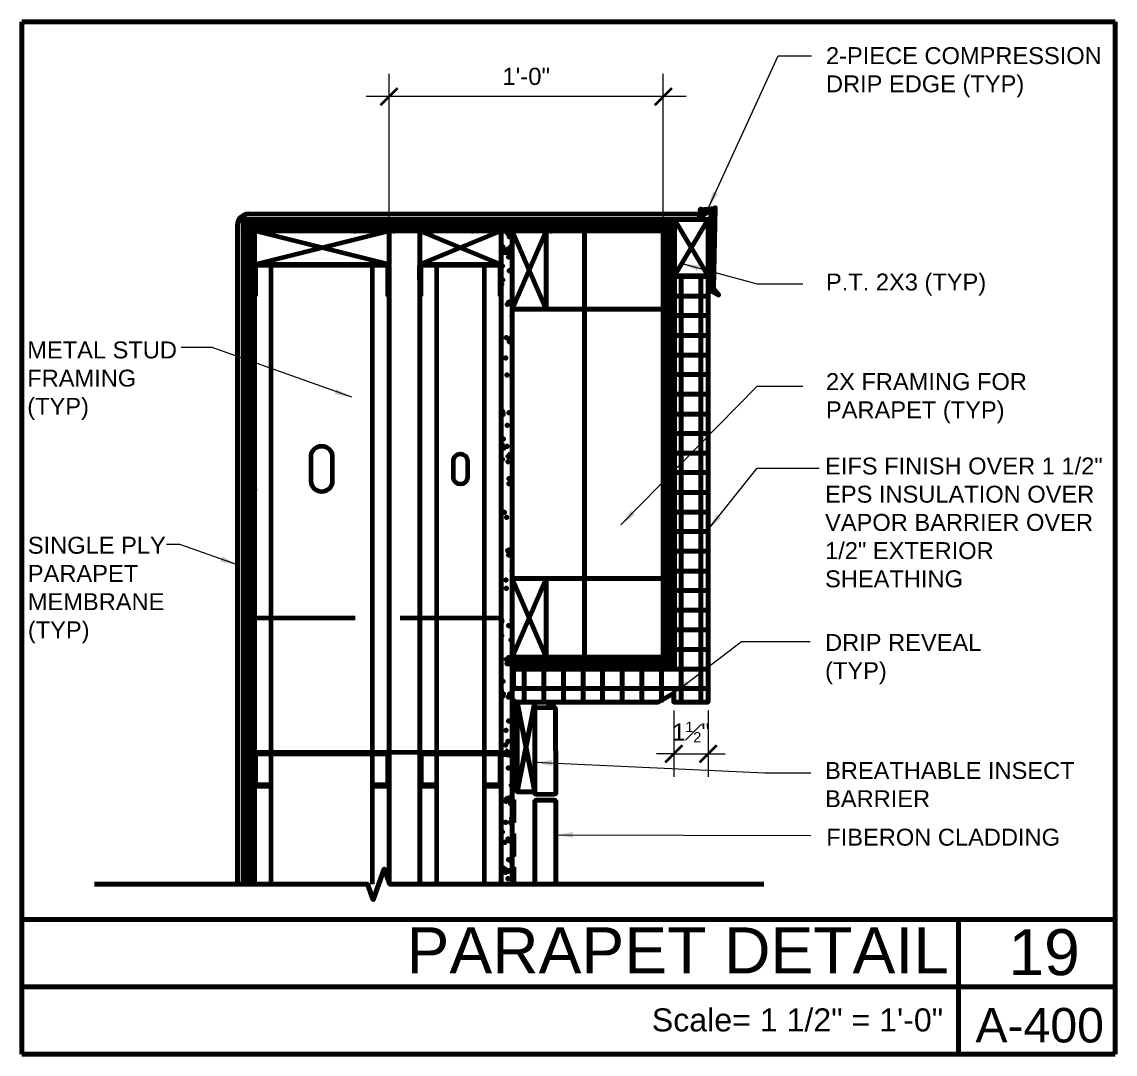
# Model space of a CAD drawing. Extents: x -35.4 to 12.5, y 238.9 to 284.
import ezdxf

# ---------------------------------------------------------------- set-up
doc = ezdxf.new("R2010")
doc.units = 0
doc.header["$MEASUREMENT"] = 0
for name, color, linetype, lineweight in [('Dt-Dim', 3, 'Continuous', 20), ('Dt-Line 1', 9, 'Continuous', 0), ('Dt-Line 2', 6, 'Continuous', 9), ('Dt-Line 3', 7, 'Continuous', 15), ('Dt-Line 4', 1, 'Continuous', 25), ('Dt-Line 5', 54, 'Continuous', 50), ('Dt-Text', 121, 'Continuous', 20)]:
    doc.layers.add(name, color=color, linetype=linetype, lineweight=lineweight)
doc.styles.add('Arial', font='Arial.ttf')
doc.styles.get("Standard").update_dxf_attribs({"font": 'Arial.ttf'})
doc.dimstyles.new('1 & 1 Half', dxfattribs={"dimtxt": 0.75, "dimasz": 0.75, "dimexe": 1, "dimexo": 0.375, "dimgap": 0.5, "dimtad": 1, "dimdec": 4, "dimzin": 3, "dimdsep": 46, "dimlunit": 4, "dimtxsty": 'Standard', "dimblk": 'ARCHTICK', "dimcen": 0.09375, "dimdle": 1, "dimclrd": 253, "dimclre": 253, "dimclrt": 256, "dimadec": 0, "dimazin": 0, "dimtfac": 0.6, "dimtdec": 4, "dimtix": 1, "dimtmove": 2, "dimatfit": 0, "dimfxl": 1, "dimfrac": 1, "dimtolj": 1, "dimtzin": 0, "dimlwd": 9, "dimlwe": 9, "dimarcsym": 0})

# ---------------------------------------------------------------- blocks, each defined once
blk = doc.blocks.new('_ArchTick')
at = {"color": 0, "linetype": 'ByBlock', "const_width": 0.15}
blk.add_lwpolyline([(-0.5, -0.5), (0.5, 0.5)], dxfattribs=at)
blk = doc.blocks.new('*D2')
at = {"layer": 'Defpoints', "color": 0, "transparency": 16777216}
for p in [(-19.284, 280.748), (-19.284, 274.873), (-7.284, 274.873)]:
    blk.add_point(p, dxfattribs=at)
at = {"layer": 'Dt-Dim', "color": 253, "lineweight": 9, "transparency": 16777216}
for p, q in [((-19.284, 275.248), (-19.284, 281.748)), ((-7.284, 275.248), (-7.284, 281.748)), ((-6.284, 280.748), (-20.284, 280.748))]:
    blk.add_line(p, q, dxfattribs=at)
at = {"layer": 'Dt-Dim', "color": 253, "lineweight": 9, "transparency": 16777216, "xscale": 0.75, "yscale": 0.75, "zscale": 0.75, "rotation": 180}
blk.add_blockref('_ArchTick', (-19.284, 280.748), dxfattribs=at)
at = {"layer": 'Dt-Dim', "color": 253, "lineweight": 9, "transparency": 16777216, "xscale": 0.75, "yscale": 0.75, "zscale": 0.75}
blk.add_blockref('_ArchTick', (-7.284, 280.748), dxfattribs=at)
at = {"layer": 'Dt-Dim', "transparency": 16777216, "insert": (-13.284, 281.631), "char_height": 0.75, "attachment_point": 5}
blk.add_mtext('\\A1;1\'-0"', dxfattribs=at)
blk = doc.blocks.new('*D3')
at = {"layer": 'Defpoints', "color": 0, "transparency": 16777216}
for p in [(-6.826, 254.262), (-5.321, 254.262), (-5.321, 251.998)]:
    blk.add_point(p, dxfattribs=at)
at = {"layer": 'Dt-Dim', "color": 253, "lineweight": 9, "transparency": 16777216}
for p, q in [((-6.826, 253.887), (-6.826, 250.998)), ((-5.321, 253.887), (-5.321, 250.998)), ((-6.826, 251.998), (-7.576, 251.998)), ((-6.826, 251.998), (-5.321, 251.998)), ((-5.321, 251.998), (-4.571, 251.998))]:
    blk.add_line(p, q, dxfattribs=at)
at = {"layer": 'Dt-Dim', "color": 253, "lineweight": 9, "transparency": 16777216, "xscale": 0.75, "yscale": 0.75, "zscale": 0.75}
blk.add_blockref('_ArchTick', (-6.826, 251.998), dxfattribs=at)
at = {"layer": 'Dt-Dim', "color": 253, "lineweight": 9, "transparency": 16777216, "xscale": 0.75, "yscale": 0.75, "zscale": 0.75, "rotation": 180}
blk.add_blockref('_ArchTick', (-5.321, 251.998), dxfattribs=at)
at = {"layer": 'Dt-Dim', "transparency": 16777216, "insert": (-6.074, 252.95), "char_height": 0.75, "attachment_point": 5}
blk.add_mtext('\\A1;1{\\H0.600000x;\\S1#2;}"', dxfattribs=at)

msp = doc.modelspace()

# ---------------------------------------------------------------- hatches: boundary and pattern name
at = {"layer": 'Dt-Line 2', "linetype": 'Continuous', "lineweight": 0}
for points in [[(-13.80099, 254.89008), (-13.74865, 254.89008), (-13.74865, 255.63599), (-13.80099, 255.63599)], [(-13.80099, 253.41135), (-13.74865, 253.41135), (-13.74865, 254.39281), (-13.80099, 254.39281)], [(-13.80099, 251.9457), (-13.74865, 251.9457), (-13.74865, 252.92716), (-13.80099, 252.92716)], [(-13.80099, 250.46697), (-13.74865, 250.46697), (-13.74865, 251.44843), (-13.80099, 251.44843)], [(-13.80099, 249.00132), (-13.74865, 249.00132), (-13.74865, 249.98278), (-13.80099, 249.98278)], [(-13.80099, 247.52258), (-13.74865, 247.52258), (-13.74865, 248.50404), (-13.80099, 248.50404)]]:
    msp.add_hatch(color=256, dxfattribs=at).paths.add_polyline_path(points, flags=0)
at = {"layer": 'Dt-Line 2', "linetype": 'Continuous', "lineweight": 211}
msp.add_hatch(color=256, dxfattribs=at).paths.add_polyline_path([(-13.80099, 246.29248), (-13.74865, 246.29248), (-13.74865, 247.03839), (-13.80099, 247.03839)], flags=0)

# ---------------------------------------------------------------- linework, layer by layer
at = {"layer": 'Dt-Line 1', "linetype": 'Continuous', "lineweight": 158}
for p, q in [((-25.46075, 275.36991), (-25.67013, 275.14745)), ((-25.42149, 274.87264), (-25.42149, 246.29248)), ((-7.24483, 274.87264), (-7.24483, 256.22487)), ((-6.99619, 274.87264), (-6.99619, 256.22487)), ((-6.49892, 254.26195), (-6.49892, 272.90971)), ((-5.64832, 254.26195), (-5.64832, 272.90971)), ((-6.7999, 272.01986), (-5.32117, 272.01986)), ((-6.7999, 271.16926), (-5.32117, 271.16926)), ((-6.7999, 270.30557), (-5.32117, 270.30557)), ((-6.7999, 269.44188), (-5.32117, 269.44188)), ((-6.7999, 268.59128), (-5.32117, 268.59128)), ((-6.7999, 267.7276), (-5.32117, 267.7276)), ((-6.7999, 266.86391), (-5.32117, 266.86391)), ((-6.7999, 266.01331), (-5.32117, 266.01331)), ((-6.7999, 265.14963), (-5.32117, 265.14963)), ((-6.7999, 264.29903), (-5.32117, 264.29903)), ((-6.7999, 263.43534), (-5.32117, 263.43534)), ((-6.7999, 262.57165), (-5.32117, 262.57165)), ((-6.7999, 261.72105), (-5.32117, 261.72105)), ((-6.7999, 260.85737), (-5.32117, 260.85737)), ((-6.7999, 259.99368), (-5.32117, 259.99368)), ((-6.7999, 259.14308), (-5.32117, 259.14308)), ((-6.7999, 258.2794), (-5.32117, 258.2794)), ((-6.7999, 257.4288), (-5.32117, 257.4288)), ((-6.7999, 256.56511), (-5.32117, 256.56511)), ((-6.7999, 256.1987), (-13.89259, 256.1987)), ((-6.7999, 256.39499), (-6.97002, 256.22487)), ((-6.7999, 255.95006), (-13.89259, 255.95006)), ((-13.89259, 255.70143), (-5.32117, 255.70143)), ((-13.36915, 254.26195), (-13.36915, 255.74068)), ((-12.51855, 254.26195), (-12.51855, 255.74068)), ((-11.65486, 254.26195), (-11.65486, 255.74068)), ((-10.79118, 254.26195), (-10.79118, 255.74068)), ((-9.94058, 254.26195), (-9.94058, 255.74068)), ((-9.07689, 254.26195), (-9.07689, 255.74068)), ((-8.22629, 254.26195), (-8.22629, 255.74068)), ((-7.36261, 254.26195), (-7.36261, 255.74068)), ((-13.89259, 254.85083), (-5.32117, 254.85083)), ((-25.67013, 246.38409), (-25.57853, 246.29248)), ((-25.17286, 246.38409), (-25.26446, 246.29248))]:
    msp.add_line(p, q, dxfattribs=at)
at = {"layer": 'Dt-Line 1', "linetype": 'Continuous', "lineweight": 70}
for p, q in [((-5.32117, 272.90971), (-6.7999, 275.36991)), ((-6.7999, 272.90971), (-5.32117, 275.36991)), ((-25.17286, 273.40699), (-19.28409, 274.87264)), ((-19.28409, 273.40699), (-25.17286, 274.87264)), ((-17.93622, 273.40699), (-14.37678, 274.87264)), ((-14.37678, 273.40699), (-17.93622, 274.87264)), ((-13.89259, 271.44406), (-12.41386, 274.87264)), ((-13.89259, 274.87264), (-12.41386, 271.44406)), ((-13.89259, 256.22487), (-12.41386, 259.66653)), ((-13.89259, 259.66653), (-12.41386, 256.22487))]:
    msp.add_line(p, q, dxfattribs=at)
at = {"layer": 'Dt-Line 1', "linetype": 'Continuous', "lineweight": 140}
for p, q in [((-13.68322, 254.26195), (-12.91113, 250.3361)), ((-12.91113, 254.26195), (-13.68322, 250.3361))]:
    msp.add_line(p, q, dxfattribs=at)
at = {"layer": 'Dt-Line 1', "linetype": 'Continuous', "lineweight": 158}
for points in [[(-6.7999, 275.12127), (-25.67013, 275.12127)], [(-25.21211, 275.36991), (-25.46075, 275.12127), (-25.21211, 274.87264)], [(-24.96348, 275.36991), (-25.21211, 275.12127), (-24.96348, 274.87264)], [(-24.71484, 275.36991), (-24.96348, 275.12127), (-24.71484, 274.87264)], [(-24.47929, 275.36991), (-24.71484, 275.12127), (-24.47929, 274.87264)], [(-24.23065, 275.36991), (-24.47929, 275.12127), (-24.23065, 274.87264)], [(-23.98202, 275.36991), (-24.23065, 275.12127), (-23.98202, 274.87264)], [(-23.73338, 275.36991), (-23.98202, 275.12127), (-23.73338, 274.87264)], [(-23.49783, 275.36991), (-23.73338, 275.12127), (-23.49783, 274.87264)], [(-23.24919, 275.36991), (-23.49783, 275.12127), (-23.24919, 274.87264)], [(-23.00056, 275.36991), (-23.24919, 275.12127), (-23.00056, 274.87264)], [(-22.75192, 275.36991), (-23.00056, 275.12127), (-22.75192, 274.87264)], [(-22.51637, 275.36991), (-22.75192, 275.12127), (-22.51637, 274.87264)], [(-22.26773, 275.36991), (-22.51637, 275.12127), (-22.26773, 274.87264)], [(-22.01909, 275.36991), (-22.26773, 275.12127), (-22.01909, 274.87264)], [(-21.77046, 275.36991), (-22.01909, 275.12127), (-21.77046, 274.87264)], [(-21.53491, 275.36991), (-21.77046, 275.12127), (-21.53491, 274.87264)], [(-21.28627, 275.36991), (-21.53491, 275.12127), (-21.28627, 274.87264)], [(-21.03763, 275.36991), (-21.28627, 275.12127), (-21.03763, 274.87264)], [(-20.789, 274.87264), (-21.03763, 275.12127), (-20.789, 275.36991)], [(-20.55345, 275.36991), (-20.789, 275.12127), (-20.55345, 274.87264)], [(-20.30481, 275.36991), (-20.55345, 275.12127), (-20.30481, 274.87264)], [(-20.05617, 275.36991), (-20.30481, 275.12127), (-20.05617, 274.87264)], [(-19.80753, 275.36991), (-20.05617, 275.12127), (-19.80753, 274.87264)], [(-19.57198, 275.36991), (-19.80753, 275.12127), (-19.57198, 274.87264)], [(-19.32335, 275.36991), (-19.57198, 275.12127), (-19.32335, 274.87264)], [(-19.07471, 274.87264), (-19.32335, 275.12127), (-19.07471, 275.36991)], [(-18.82607, 275.36991), (-19.07471, 275.12127), (-18.82607, 274.87264)], [(-18.59052, 275.36991), (-18.82607, 275.12127), (-18.59052, 274.87264)], [(-18.34189, 275.36991), (-18.59052, 275.12127), (-18.34189, 274.87264)], [(-18.09325, 275.36991), (-18.34189, 275.12127), (-18.09325, 274.87264)], [(-17.84461, 275.36991), (-18.09325, 275.12127), (-17.84461, 274.87264)], [(-17.60906, 275.36991), (-17.84461, 275.12127), (-17.60906, 274.87264)], [(-17.36042, 274.87264), (-17.60906, 275.12127), (-17.36042, 275.36991)], [(-17.11179, 275.36991), (-17.36042, 275.12127), (-17.11179, 274.87264)], [(-16.86315, 275.36991), (-17.11179, 275.12127), (-16.86315, 274.87264)], [(-16.6276, 275.36991), (-16.86315, 275.12127), (-16.6276, 274.87264)], [(-16.37896, 275.36991), (-16.6276, 275.12127), (-16.37896, 274.87264)], [(-16.13033, 275.36991), (-16.37896, 275.12127), (-16.13033, 274.87264)], [(-15.88169, 275.36991), (-16.13033, 275.12127), (-15.88169, 274.87264)], [(-15.64614, 274.87264), (-15.88169, 275.12127), (-15.64614, 275.36991)], [(-15.3975, 275.36991), (-15.64614, 275.12127), (-15.3975, 274.87264)], [(-15.14887, 275.36991), (-15.3975, 275.12127), (-15.14887, 274.87264)], [(-14.90023, 275.36991), (-15.14887, 275.12127), (-14.90023, 274.87264)], [(-14.66468, 275.36991), (-14.90023, 275.12127), (-14.66468, 274.87264)], [(-14.41604, 275.36991), (-14.66468, 275.12127), (-14.41604, 274.87264)], [(-14.1674, 275.36991), (-14.41604, 275.12127), (-14.1674, 274.87264)], [(-13.91877, 275.36991), (-14.1674, 275.12127), (-13.91877, 274.87264)], [(-13.68322, 275.36991), (-13.91877, 275.12127), (-13.68322, 274.87264)], [(-13.43458, 275.36991), (-13.68322, 275.12127), (-13.43458, 274.87264)], [(-13.18594, 275.36991), (-13.43458, 275.12127), (-13.18594, 274.87264)], [(-12.93731, 275.36991), (-13.18594, 275.12127), (-12.93731, 274.87264)], [(-12.70175, 275.36991), (-12.93731, 275.12127), (-12.70175, 274.87264)], [(-12.45312, 275.36991), (-12.70175, 275.12127), (-12.45312, 274.87264)], [(-12.20448, 274.87264), (-12.45312, 275.12127), (-12.20448, 275.36991)], [(-11.95584, 275.36991), (-12.20448, 275.12127), (-11.95584, 274.87264)], [(-11.72029, 275.36991), (-11.95584, 275.12127), (-11.72029, 274.87264)], [(-11.47166, 275.36991), (-11.72029, 275.12127), (-11.47166, 274.87264)], [(-11.22302, 275.36991), (-11.47166, 275.12127), (-11.22302, 274.87264)], [(-10.97438, 275.36991), (-11.22302, 275.12127), (-10.97438, 274.87264)], [(-10.73883, 275.36991), (-10.97438, 275.12127), (-10.73883, 274.87264)], [(-10.4902, 275.36991), (-10.73883, 275.12127), (-10.4902, 274.87264)], [(-10.24156, 275.36991), (-10.4902, 275.12127), (-10.24156, 274.87264)], [(-9.99292, 275.36991), (-10.24156, 275.12127), (-9.99292, 274.87264)], [(-9.75737, 275.36991), (-9.99292, 275.12127), (-9.75737, 274.87264)], [(-9.50873, 275.36991), (-9.75737, 275.12127), (-9.50873, 274.87264)], [(-9.2601, 275.36991), (-9.50873, 275.12127), (-9.2601, 274.87264)], [(-9.01146, 275.36991), (-9.2601, 275.12127), (-9.01146, 274.87264)], [(-8.77591, 275.36991), (-9.01146, 275.12127), (-8.77591, 274.87264)], [(-8.52727, 275.36991), (-8.77591, 275.12127), (-8.52727, 274.87264)], [(-8.27864, 275.36991), (-8.52727, 275.12127), (-8.27864, 274.87264)], [(-8.03, 275.36991), (-8.27864, 275.12127), (-8.03, 274.87264)], [(-7.79445, 275.36991), (-8.03, 275.12127), (-7.79445, 274.87264)], [(-7.54581, 275.36991), (-7.79445, 275.12127), (-7.54581, 274.87264)], [(-7.29717, 275.36991), (-7.54581, 275.12127), (-7.29717, 274.87264)], [(-7.04854, 275.36991), (-7.29717, 275.12127), (-7.04854, 274.87264)], [(-6.81299, 275.36991), (-7.04854, 275.12127), (-6.81299, 274.87264)], [(-25.39532, 274.87264), (-25.42149, 274.84646), (-25.46075, 274.87264), (-25.67013, 275.08201)], [(-25.67013, 274.84646), (-25.42149, 274.59783), (-25.17286, 274.84646)], [(-14.11506, 274.78103), (-14.11506, 274.78103), (-14.11506, 274.78105)], [(-14.02346, 274.624), (-14.02346, 274.624), (-14.02346, 274.62401)], [(-7.28409, 274.79412), (-7.24483, 274.84646), (-6.99619, 274.59783), (-6.7999, 274.79412)], [(-7.02237, 274.87264), (-6.99619, 274.84646), (-6.97002, 274.87264)], [(-25.67013, 274.59783), (-25.42149, 274.34919), (-25.17286, 274.59783)], [(-25.67013, 274.34919), (-25.42149, 274.10055), (-25.17286, 274.34919)], [(-14.29827, 274.16598), (-14.29827, 274.16598), (-14.29827, 274.166)], [(-13.89259, 274.07438), (-14.03654, 274.08747), (-13.90568, 274.23141), (-13.89259, 274.10055)], [(-7.28409, 274.55857), (-7.24483, 274.59783), (-6.99619, 274.34919), (-6.7999, 274.55857)], [(-7.28409, 274.30993), (-7.24483, 274.34919), (-6.99619, 274.11364), (-6.7999, 274.30993)], [(-25.67013, 274.10055), (-25.42149, 273.865), (-25.17286, 274.10055)], [(-25.67013, 273.865), (-25.42149, 273.61637), (-25.17286, 273.865)], [(-14.04963, 273.73414), (-14.04963, 273.73414), (-14.04963, 273.73415)], [(-7.28409, 274.06129), (-7.24483, 274.11364), (-6.99619, 273.865), (-6.7999, 274.06129)], [(-7.28409, 273.81266), (-7.24483, 273.865), (-6.99619, 273.61637), (-6.7999, 273.81266)], [(-25.67013, 273.61637), (-25.42149, 273.36773), (-25.17286, 273.61637)], [(-25.67013, 273.36773), (-25.42149, 273.11909), (-25.17286, 273.36773)], [(-14.32444, 273.34156), (-14.32444, 273.34156), (-14.32444, 273.34157)], [(-7.28409, 273.57711), (-7.24483, 273.61637), (-6.99619, 273.36773), (-6.7999, 273.57711)], [(-7.28409, 273.32847), (-7.24483, 273.36773), (-6.99619, 273.13218), (-6.7999, 273.32847)], [(-25.67013, 273.11909), (-25.42149, 272.88354), (-25.17286, 273.11909)], [(-25.67013, 272.88354), (-25.42149, 272.6349), (-25.17286, 272.88354)], [(-14.31135, 272.72651), (-14.31135, 272.72651), (-14.31135, 272.72652)], [(-14.02346, 273.13218), (-14.02346, 273.13218), (-14.02346, 273.13219)], [(-7.28409, 273.07983), (-7.24483, 273.13218), (-6.99619, 272.88354), (-6.7999, 273.07983)], [(-7.28409, 272.8312), (-7.24483, 272.88354), (-6.99619, 272.6349), (-6.7999, 272.8312)], [(-25.67013, 272.6349), (-25.42149, 272.38627), (-25.17286, 272.6349)], [(-25.67013, 272.38627), (-25.42149, 272.13763), (-25.17286, 272.38627)], [(-14.3637, 272.53022), (-14.3637, 272.53022), (-14.3637, 272.53023)], [(-7.28409, 272.59565), (-7.24483, 272.6349), (-6.99619, 272.38627), (-6.7999, 272.59565)], [(-7.28409, 272.34701), (-7.24483, 272.38627), (-6.99619, 272.15072), (-6.7999, 272.34701)], [(-25.67013, 272.13763), (-25.42149, 271.90208), (-25.17286, 272.13763)], [(-25.67013, 271.90208), (-25.42149, 271.65344), (-25.17286, 271.90208)], [(-7.28409, 272.09837), (-7.24483, 272.15072), (-6.99619, 271.90208), (-6.7999, 272.09837)], [(-7.28409, 271.84974), (-7.24483, 271.90208), (-6.99619, 271.65344), (-6.7999, 271.84974)], [(-25.67013, 271.65344), (-25.42149, 271.40481), (-25.17286, 271.65344)], [(-25.67013, 271.40481), (-25.42149, 271.15617), (-25.17286, 271.40481)], [(-14.11506, 271.66653), (-14.11506, 271.66653), (-14.11506, 271.66654)], [(-7.28409, 271.61418), (-7.24483, 271.65344), (-6.99619, 271.40481), (-6.7999, 271.61418)], [(-7.28409, 271.36555), (-7.24483, 271.40481), (-6.99619, 271.16926), (-6.7999, 271.36555)], [(-25.67013, 271.15617), (-25.42149, 270.92062), (-25.17286, 271.15617)], [(-25.67013, 270.92062), (-25.42149, 270.67198), (-25.17286, 270.92062)], [(-13.89259, 271.13), (-13.91877, 271.14308), (-13.89259, 271.16926)], [(-7.28409, 271.11691), (-7.24483, 271.16926), (-6.99619, 270.92062), (-6.7999, 271.11691)], [(-7.28409, 270.86827), (-7.24483, 270.92062), (-6.99619, 270.67198), (-6.7999, 270.86827)], [(-25.67013, 270.67198), (-25.42149, 270.42334), (-25.17286, 270.67198)], [(-25.67013, 270.42334), (-25.42149, 270.17471), (-25.17286, 270.42334)], [(-7.28409, 270.63272), (-7.24483, 270.67198), (-6.99619, 270.42334), (-6.7999, 270.63272)], [(-7.28409, 270.38409), (-7.24483, 270.42334), (-6.99619, 270.18779), (-6.7999, 270.38409)], [(-25.67013, 270.17471), (-25.42149, 269.93916), (-25.17286, 270.17471)], [(-25.67013, 269.93916), (-25.42149, 269.69052), (-25.17286, 269.93916)], [(-14.15432, 270.20088), (-14.15432, 270.20088), (-14.15432, 270.20089)], [(-14.02346, 270.03076), (-14.02346, 270.03076), (-14.02346, 270.03077)], [(-13.97111, 270.17471), (-13.97111, 270.17471), (-13.97111, 270.17472)], [(-7.28409, 270.13545), (-7.24483, 270.18779), (-6.99619, 269.93916), (-6.7999, 270.13545)], [(-7.28409, 269.88681), (-7.24483, 269.93916), (-6.99619, 269.69052), (-6.7999, 269.88681)], [(-25.67013, 269.69052), (-25.42149, 269.44188), (-25.17286, 269.69052)], [(-25.67013, 269.44188), (-25.42149, 269.19325), (-25.17286, 269.44188)], [(-7.28409, 269.65126), (-7.24483, 269.69052), (-6.99619, 269.44188), (-6.7999, 269.65126)], [(-7.28409, 269.40263), (-7.24483, 269.44188), (-6.99619, 269.20633), (-6.7999, 269.40263)], [(-25.67013, 269.19325), (-25.42149, 268.9577), (-25.17286, 269.19325)], [(-25.67013, 268.9577), (-25.42149, 268.70906), (-25.17286, 268.9577)], [(-14.18049, 269.31102), (-14.18049, 269.31102), (-14.18049, 269.31103)], [(-7.28409, 269.15399), (-7.24483, 269.20633), (-6.99619, 268.9577), (-6.7999, 269.15399)], [(-7.28409, 268.90535), (-7.24483, 268.9577), (-6.99619, 268.70906), (-6.7999, 268.90535)], [(-25.67013, 268.70906), (-25.42149, 268.46042), (-25.17286, 268.70906)], [(-25.67013, 268.46042), (-25.42149, 268.21179), (-25.17286, 268.46042)], [(-14.12815, 268.56511), (-14.12815, 268.56511), (-14.12815, 268.56512)], [(-13.90568, 268.46042), (-13.90568, 268.46042), (-13.90568, 268.46044)], [(-7.28409, 268.6698), (-7.24483, 268.70906), (-6.99619, 268.46042), (-6.7999, 268.6698)], [(-7.28409, 268.42116), (-7.24483, 268.46042), (-6.99619, 268.22487), (-6.7999, 268.42116)], [(-25.67013, 268.21179), (-25.42149, 267.97623), (-25.17286, 268.21179)], [(-25.67013, 267.97623), (-25.42149, 267.7276), (-25.17286, 267.97623)], [(-7.28409, 268.17253), (-7.24483, 268.22487), (-6.99619, 267.97623), (-6.7999, 268.17253)], [(-7.28409, 267.92389), (-7.24483, 267.97623), (-6.99619, 267.7276), (-6.7999, 267.92389)], [(-25.67013, 267.7276), (-25.42149, 267.47896), (-25.17286, 267.7276)], [(-25.67013, 267.47896), (-25.42149, 267.23032), (-25.17286, 267.47896)], [(-7.28409, 267.68834), (-7.24483, 267.7276), (-6.99619, 267.47896), (-6.7999, 267.68834)], [(-7.28409, 267.4397), (-7.24483, 267.47896), (-6.99619, 267.24341), (-6.7999, 267.4397)], [(-25.67013, 267.23032), (-25.42149, 266.99477), (-25.17286, 267.23032)], [(-25.67013, 266.99477), (-25.42149, 266.74614), (-25.17286, 266.99477)], [(-14.37678, 266.85083), (-14.28518, 266.83774), (-14.31135, 266.99477), (-14.37678, 266.91626)], [(-7.28409, 267.19107), (-7.24483, 267.24341), (-6.99619, 266.99477), (-6.7999, 267.19107)], [(-7.28409, 266.94243), (-7.24483, 266.99477), (-6.99619, 266.74614), (-6.7999, 266.94243)], [(-25.67013, 266.74614), (-25.42149, 266.4975), (-25.17286, 266.74614)], [(-25.67013, 266.4975), (-25.42149, 266.24886), (-25.17286, 266.4975)], [(-14.03654, 266.91626), (-14.03654, 266.91626), (-14.03654, 266.91627)], [(-7.28409, 266.70688), (-7.24483, 266.74614), (-6.99619, 266.4975), (-6.7999, 266.70688)], [(-7.28409, 266.45824), (-7.24483, 266.4975), (-6.99619, 266.26195), (-6.7999, 266.45824)], [(-25.67013, 266.24886), (-25.42149, 266.01331), (-25.17286, 266.24886)], [(-25.67013, 266.01331), (-25.42149, 265.76468), (-25.17286, 266.01331)], [(-14.11506, 266.36664), (-14.11506, 266.36664), (-14.11506, 266.36665)], [(-7.28409, 266.2096), (-7.24483, 266.26195), (-6.99619, 266.01331), (-6.7999, 266.2096)], [(-7.28409, 265.96097), (-7.24483, 266.01331), (-6.99619, 265.76468), (-6.7999, 265.96097)], [(-25.67013, 265.76468), (-25.42149, 265.51604), (-25.17286, 265.76468)], [(-14.28518, 265.76468), (-14.28518, 265.76468), (-14.28518, 265.76469)], [(-7.28409, 265.72542), (-7.24483, 265.76468), (-6.99619, 265.51604), (-6.7999, 265.72542)], [(-25.67013, 265.51604), (-25.42149, 265.2674), (-25.17286, 265.51604)], [(-25.67013, 265.2674), (-25.42149, 265.03185), (-25.17286, 265.2674)], [(-14.12815, 265.45061), (-14.12815, 265.45061), (-14.12815, 265.45062)], [(-7.28409, 265.47678), (-7.24483, 265.51604), (-6.99619, 265.28049), (-6.7999, 265.47678)], [(-7.28409, 265.22814), (-7.24483, 265.28049), (-6.99619, 265.03185), (-6.7999, 265.22814)], [(-25.67013, 265.03185), (-25.42149, 264.78321), (-25.17286, 265.03185)], [(-25.67013, 264.78321), (-25.42149, 264.53458), (-25.17286, 264.78321)], [(-14.32444, 264.87482), (-14.32444, 264.87482), (-14.32444, 264.87483)], [(-14.0758, 264.78321), (-14.0758, 264.78321), (-14.0758, 264.78323)], [(-7.28409, 264.97951), (-7.24483, 265.03185), (-6.99619, 264.78321), (-6.7999, 264.97951)], [(-7.28409, 264.74396), (-7.24483, 264.78321), (-6.99619, 264.53458), (-6.7999, 264.74396)], [(-25.67013, 264.53458), (-25.42149, 264.28594), (-25.17286, 264.53458)], [(-25.67013, 264.28594), (-25.42149, 264.05039), (-25.17286, 264.28594)], [(-7.28409, 264.49532), (-7.24483, 264.53458), (-6.99619, 264.29903), (-6.7999, 264.49532)], [(-7.28409, 264.24668), (-7.24483, 264.29903), (-6.99619, 264.05039), (-6.7999, 264.24668)], [(-25.67013, 264.05039), (-25.42149, 263.80175), (-25.17286, 264.05039)], [(-25.67013, 263.80175), (-25.42149, 263.55312), (-25.17286, 263.80175)], [(-14.03654, 264.0373), (-14.03654, 264.0373), (-14.03654, 264.03732)], [(-14.03654, 263.81484), (-14.03654, 263.81484), (-14.03654, 263.81485)], [(-7.28409, 263.99804), (-7.24483, 264.05039), (-6.99619, 263.80175), (-6.7999, 263.99804)], [(-7.28409, 263.76249), (-7.24483, 263.80175), (-6.99619, 263.55312), (-6.7999, 263.76249)], [(-25.17286, 263.55312), (-25.42149, 263.30448), (-25.67013, 263.55312)], [(-25.67013, 263.30448), (-25.42149, 263.06893), (-25.17286, 263.30448)], [(-7.28409, 263.51386), (-7.24483, 263.55312), (-6.99619, 263.31757), (-6.7999, 263.51386)], [(-7.28409, 263.26522), (-7.24483, 263.31757), (-6.99619, 263.06893), (-6.7999, 263.26522)], [(-25.67013, 263.06893), (-25.42149, 262.82029), (-25.17286, 263.06893)], [(-25.67013, 262.82029), (-25.42149, 262.57165), (-25.17286, 262.82029)], [(-7.28409, 263.01658), (-7.24483, 263.06893), (-6.99619, 262.82029), (-6.7999, 263.01658)], [(-7.28409, 262.78103), (-7.24483, 262.82029), (-6.99619, 262.57165), (-6.7999, 262.78103)], [(-25.67013, 262.57165), (-25.42149, 262.32302), (-25.17286, 262.57165)], [(-25.67013, 262.32302), (-25.42149, 262.08747), (-25.17286, 262.32302)], [(-14.24592, 262.55857), (-14.24592, 262.55857), (-14.24592, 262.55858)], [(-14.14123, 262.34919), (-14.14123, 262.34919), (-14.14123, 262.3492)], [(-7.28409, 262.5324), (-7.24483, 262.57165), (-6.99619, 262.3361), (-6.7999, 262.5324)], [(-7.28409, 262.28376), (-7.24483, 262.3361), (-6.99619, 262.08747), (-6.7999, 262.28376)], [(-25.67013, 262.08747), (-25.42149, 261.83883), (-25.17286, 262.08747)], [(-25.67013, 261.83883), (-25.42149, 261.59019), (-25.17286, 261.83883)], [(-7.28409, 262.03512), (-7.24483, 262.08747), (-6.99619, 261.83883), (-6.7999, 262.03512)], [(-7.28409, 261.79957), (-7.24483, 261.83883), (-6.99619, 261.59019), (-6.7999, 261.79957)], [(-25.67013, 261.59019), (-25.42149, 261.34156), (-25.17286, 261.59019)], [(-25.67013, 261.34156), (-25.42149, 261.10601), (-25.17286, 261.34156)], [(-7.28409, 261.55093), (-7.24483, 261.59019), (-6.99619, 261.35464), (-6.7999, 261.55093)], [(-7.28409, 261.3023), (-7.24483, 261.35464), (-6.99619, 261.10601), (-6.7999, 261.3023)], [(-25.67013, 261.10601), (-25.42149, 260.85737), (-25.17286, 261.10601)], [(-25.67013, 260.85737), (-25.42149, 260.60873), (-25.17286, 260.85737)], [(-7.28409, 261.05366), (-7.24483, 261.10601), (-6.99619, 260.85737), (-6.7999, 261.05366)], [(-7.28409, 260.81811), (-7.24483, 260.85737), (-6.99619, 260.60873), (-6.7999, 260.81811)], [(-25.67013, 260.60873), (-25.42149, 260.3601), (-25.17286, 260.60873)], [(-25.67013, 260.3601), (-25.42149, 260.12454), (-25.17286, 260.3601)], [(-14.04963, 260.70034), (-14.04963, 260.70034), (-14.04963, 260.70035)], [(-7.28409, 260.56947), (-7.24483, 260.60873), (-6.99619, 260.37318), (-6.7999, 260.56947)], [(-7.28409, 260.32084), (-7.24483, 260.37318), (-6.99619, 260.12454), (-6.7999, 260.32084)], [(-25.67013, 260.12454), (-25.42149, 259.87591), (-25.17286, 260.12454)], [(-25.67013, 259.87591), (-25.42149, 259.62727), (-25.17286, 259.87591)], [(-13.90568, 259.99368), (-13.90568, 259.99368), (-13.90568, 259.9937)], [(-7.28409, 260.0722), (-7.24483, 260.12454), (-6.99619, 259.87591), (-6.7999, 260.0722)], [(-7.28409, 259.83665), (-7.24483, 259.87591), (-6.99619, 259.62727), (-6.7999, 259.83665)], [(-25.67013, 259.62727), (-25.42149, 259.37863), (-25.17286, 259.62727)], [(-25.67013, 259.37863), (-25.42149, 259.14308), (-25.17286, 259.37863)], [(-14.1674, 259.6011), (-14.1674, 259.6011), (-14.1674, 259.60111)], [(-7.28409, 259.58801), (-7.24483, 259.62727), (-6.99619, 259.39172), (-6.7999, 259.58801)], [(-7.28409, 259.33938), (-7.24483, 259.39172), (-6.99619, 259.14308), (-6.7999, 259.33938)], [(-25.67013, 259.14308), (-25.42149, 258.89445), (-25.17286, 259.14308)], [(-25.67013, 258.89445), (-25.42149, 258.64581), (-25.17286, 258.89445)], [(-14.15432, 259.23469), (-14.15432, 259.23469), (-14.15432, 259.2347)], [(-7.28409, 259.09074), (-7.24483, 259.14308), (-6.99619, 258.89445), (-6.7999, 259.09074)], [(-7.28409, 258.85519), (-7.24483, 258.89445), (-6.99619, 258.64581), (-6.7999, 258.85519)], [(-25.67013, 258.64581), (-25.42149, 258.39717), (-25.17286, 258.64581)], [(-25.67013, 258.39717), (-25.42149, 258.16162), (-25.17286, 258.39717)], [(-7.28409, 258.60655), (-7.24483, 258.64581), (-6.99619, 258.41026), (-6.7999, 258.60655)], [(-7.28409, 258.35791), (-7.24483, 258.41026), (-6.99619, 258.16162), (-6.7999, 258.35791)], [(-25.67013, 258.16162), (-25.42149, 257.91298), (-25.17286, 258.16162)], [(-25.67013, 257.91298), (-25.42149, 257.66435), (-25.17286, 257.91298)], [(-14.37678, 257.76904), (-14.33752, 257.76904), (-14.37678, 257.91298), (-14.3637, 257.92607)], [(-13.90568, 257.87373), (-13.90568, 257.87373), (-13.90568, 257.87374)], [(-7.28409, 258.10928), (-7.24483, 258.16162), (-6.99619, 257.91298), (-6.7999, 258.10928)], [(-7.28409, 257.87373), (-7.24483, 257.91298), (-6.99619, 257.66435), (-6.7999, 257.87373)], [(-25.67013, 257.66435), (-25.42149, 257.41571), (-25.17286, 257.66435)], [(-25.67013, 257.41571), (-25.42149, 257.18016), (-25.17286, 257.41571)], [(-14.04963, 257.59892), (-14.04963, 257.59892), (-14.04963, 257.59893)], [(-7.28409, 257.62509), (-7.24483, 257.66435), (-6.99619, 257.4288), (-6.7999, 257.62509)], [(-7.28409, 257.37645), (-7.24483, 257.4288), (-6.99619, 257.18016), (-6.7999, 257.37645)], [(-25.67013, 257.18016), (-25.42149, 256.93152), (-25.17286, 257.18016)], [(-25.67013, 256.93152), (-25.42149, 256.68289), (-25.17286, 256.93152)], [(-14.35061, 257.16707), (-14.35061, 257.16707), (-14.35061, 257.16709)], [(-13.94494, 256.98387), (-13.94494, 256.98387), (-13.94494, 256.98388)], [(-7.28409, 257.12782), (-7.24483, 257.18016), (-6.99619, 256.93152), (-6.7999, 257.12782)], [(-7.28409, 256.89227), (-7.24483, 256.93152), (-6.99619, 256.68289), (-6.7999, 256.89227)], [(-25.67013, 256.68289), (-25.42149, 256.43425), (-25.17286, 256.68289)], [(-7.28409, 256.64363), (-7.24483, 256.68289), (-6.99619, 256.44734), (-6.7999, 256.64363)], [(-7.28409, 256.39499), (-7.24483, 256.44734), (-7.02237, 256.22487), (-6.99619, 256.1987), (-7.24483, 255.95006), (-7.02237, 255.74068)], [(-25.67013, 256.43425), (-25.42149, 256.1987), (-25.17286, 256.43425)], [(-25.67013, 256.1987), (-25.42149, 255.95006), (-25.17286, 256.1987)], [(-14.15432, 256.13327), (-14.15432, 256.13327), (-14.15432, 256.13328)], [(-14.04963, 256.1987), (-14.04963, 256.1987), (-14.04963, 256.19871)], [(-13.89259, 256.17253), (-13.86642, 256.1987), (-13.89259, 256.22487)], [(-13.64396, 256.22487), (-13.61779, 256.1987), (-13.86642, 255.95006), (-13.64396, 255.74068)], [(-13.40841, 256.22487), (-13.36915, 256.1987), (-13.61779, 255.95006), (-13.40841, 255.74068)], [(-13.15977, 256.22487), (-13.1336, 256.1987), (-13.36915, 255.95006), (-13.15977, 255.74068)], [(-12.91113, 256.22487), (-12.88496, 256.1987), (-13.1336, 255.95006), (-12.91113, 255.74068)], [(-12.6625, 256.22487), (-12.63632, 256.1987), (-12.88496, 255.95006), (-12.6625, 255.74068)], [(-12.42695, 256.22487), (-12.38769, 256.1987), (-12.63632, 255.95006), (-12.42695, 255.74068)], [(-12.17831, 256.22487), (-12.15214, 256.1987), (-12.38769, 255.95006), (-12.17831, 255.74068)], [(-11.92967, 256.22487), (-11.9035, 256.1987), (-12.15214, 255.95006), (-11.92967, 255.74068)], [(-11.68104, 256.22487), (-11.65486, 256.1987), (-11.9035, 255.95006), (-11.68104, 255.74068)], [(-11.44548, 256.22487), (-11.40623, 256.1987), (-11.65486, 255.95006), (-11.44548, 255.74068)], [(-11.19685, 256.22487), (-11.17068, 256.1987), (-11.40623, 255.95006), (-11.19685, 255.74068)], [(-10.94821, 256.22487), (-10.92204, 256.1987), (-11.17068, 255.95006), (-10.94821, 255.74068)], [(-10.69957, 256.22487), (-10.6734, 256.1987), (-10.92204, 255.95006), (-10.69957, 255.74068)], [(-10.46402, 256.22487), (-10.42476, 256.1987), (-10.6734, 255.95006), (-10.46402, 255.74068)], [(-10.21539, 256.22487), (-10.18921, 256.1987), (-10.42476, 255.95006), (-10.21539, 255.74068)], [(-9.96675, 256.22487), (-9.94058, 256.1987), (-10.18921, 255.95006), (-9.96675, 255.74068)], [(-9.71811, 256.22487), (-9.69194, 256.1987), (-9.94058, 255.95006), (-9.71811, 255.74068)], [(-9.48256, 256.22487), (-9.4433, 256.1987), (-9.69194, 255.95006), (-9.48256, 255.74068)], [(-9.23393, 256.22487), (-9.20775, 256.1987), (-9.4433, 255.95006), (-9.23393, 255.74068)], [(-8.98529, 256.22487), (-8.95912, 256.1987), (-9.20775, 255.95006), (-8.98529, 255.74068)], [(-8.73665, 256.22487), (-8.71048, 256.1987), (-8.95912, 255.95006), (-8.73665, 255.74068)], [(-8.5011, 256.22487), (-8.46184, 256.1987), (-8.71048, 255.95006), (-8.5011, 255.74068)], [(-8.25246, 256.22487), (-8.22629, 256.1987), (-8.46184, 255.95006), (-8.25246, 255.74068)], [(-8.00383, 256.22487), (-7.97765, 256.1987), (-8.22629, 255.95006), (-8.00383, 255.74068)], [(-7.75519, 256.22487), (-7.72902, 256.1987), (-7.97765, 255.95006), (-7.75519, 255.74068)], [(-7.51964, 256.22487), (-7.48038, 256.1987), (-7.72902, 255.95006), (-7.51964, 255.74068)], [(-7.271, 256.22487), (-7.24483, 256.1987), (-7.48038, 255.95006), (-7.271, 255.74068)], [(-6.7999, 256.14635), (-6.99619, 255.95006), (-6.7999, 255.75377)], [(-25.67013, 255.95006), (-25.42149, 255.70143), (-25.17286, 255.95006)], [(-25.67013, 255.70143), (-25.42149, 255.45279), (-25.17286, 255.70143)], [(-25.67013, 255.45279), (-25.42149, 255.21724), (-25.17286, 255.45279)], [(-25.67013, 255.21724), (-25.42149, 254.9686), (-25.17286, 255.21724)], [(-14.29827, 255.16489), (-14.29827, 255.16489), (-14.29827, 255.16491)], [(-25.67013, 254.9686), (-25.42149, 254.71996), (-25.17286, 254.9686)], [(-25.67013, 254.71996), (-25.42149, 254.47133), (-25.17286, 254.71996)], [(-14.3637, 254.73305), (-14.3637, 254.73305), (-14.37678, 254.89008)], [(-14.37678, 254.52367), (-14.32444, 254.48441), (-14.27209, 254.62836), (-14.37678, 254.5891)], [(-14.01037, 254.61528), (-14.01037, 254.61528), (-14.01037, 254.61529)], [(-25.67013, 254.47133), (-25.42149, 254.23578), (-25.17286, 254.47133)], [(-25.67013, 254.23578), (-25.42149, 253.98714), (-25.17286, 254.23578)], [(-14.06271, 254.48441), (-14.06271, 254.48441), (-14.06271, 254.48443)], [(-25.67013, 253.98714), (-25.42149, 253.7385), (-25.17286, 253.98714)], [(-25.67013, 253.7385), (-25.42149, 253.48987), (-25.17286, 253.7385)], [(-25.67013, 253.48987), (-25.42149, 253.25432), (-25.17286, 253.48987)], [(-25.67013, 253.25432), (-25.42149, 253.00568), (-25.17286, 253.25432)], [(-14.04963, 253.43752), (-14.04963, 253.43752), (-14.04963, 253.43753)], [(-25.67013, 253.00568), (-25.42149, 252.75704), (-25.17286, 253.00568)], [(-25.67013, 252.75704), (-25.42149, 252.5084), (-25.17286, 252.75704)], [(-14.1674, 253.01876), (-14.1674, 253.01876), (-14.1674, 253.01878)], [(-25.67013, 252.5084), (-25.42149, 252.27285), (-25.17286, 252.5084)], [(-25.67013, 252.27285), (-25.42149, 252.02422), (-25.17286, 252.27285)], [(-14.18049, 252.39063), (-14.18049, 252.39063), (-14.18049, 252.39064)], [(-14.0758, 252.54766), (-14.0758, 252.54766), (-14.0758, 252.54768)], [(-25.67013, 252.02422), (-25.42149, 251.77558), (-25.17286, 252.02422)], [(-25.67013, 251.77558), (-25.42149, 251.52694), (-25.17286, 251.77558)], [(-25.67013, 251.52694), (-25.42149, 251.29139), (-25.17286, 251.52694)], [(-25.67013, 251.29139), (-25.42149, 251.04276), (-25.17286, 251.29139)], [(-14.06271, 251.383), (-14.06271, 251.383), (-14.06271, 251.38301)], [(-13.89259, 251.44843), (-13.89259, 251.44843), (-13.89259, 251.44844)], [(-25.67013, 251.04276), (-25.42149, 250.79412), (-25.17286, 251.04276)], [(-25.67013, 250.79412), (-25.42149, 250.54548), (-25.17286, 250.79412)], [(-25.67013, 250.54548), (-25.42149, 250.30993), (-25.17286, 250.54548)], [(-25.67013, 250.30993), (-25.42149, 250.06129), (-25.17286, 250.30993)], [(-13.93185, 250.624), (-13.93185, 250.624), (-13.93185, 250.62401)], [(-25.67013, 250.06129), (-25.42149, 249.81266), (-25.17286, 250.06129)], [(-25.67013, 249.81266), (-25.42149, 249.56402), (-25.17286, 249.81266)], [(-14.1674, 249.91735), (-14.1674, 249.91735), (-14.1674, 249.91736)], [(-13.95802, 249.81266), (-13.95802, 249.81266), (-13.95802, 249.81267)], [(-25.67013, 249.56402), (-25.42149, 249.32847), (-25.17286, 249.56402)], [(-25.67013, 249.32847), (-25.42149, 249.07983), (-25.17286, 249.32847)], [(-25.67013, 249.07983), (-25.42149, 248.8312), (-25.17286, 249.07983)], [(-25.67013, 248.8312), (-25.42149, 248.58256), (-25.17286, 248.8312)], [(-14.18049, 249.00132), (-14.18049, 249.00132), (-14.18049, 249.00133)], [(-13.9842, 249.00132), (-13.9842, 249.00132), (-13.9842, 249.00133)], [(-13.89259, 249.17144), (-13.93185, 249.17144), (-13.89259, 249.21069)], [(-25.67013, 248.58256), (-25.42149, 248.34701), (-25.17286, 248.58256)], [(-25.67013, 248.34701), (-25.42149, 248.09837), (-25.17286, 248.34701)], [(-14.32444, 248.58256), (-14.32444, 248.58256), (-14.32444, 248.58257)], [(-25.67013, 248.09837), (-25.42149, 247.84974), (-25.17286, 248.09837)], [(-25.67013, 247.84974), (-25.42149, 247.6011), (-25.17286, 247.84974)], [(-14.20666, 248.12454), (-14.20666, 248.12454), (-14.20666, 248.12456)], [(-14.0758, 248.26849), (-14.0758, 248.26849), (-14.0758, 248.2685)], [(-14.01037, 248.17689), (-14.01037, 248.17689), (-14.01037, 248.1769)], [(-25.67013, 247.6011), (-25.42149, 247.36555), (-25.17286, 247.6011)], [(-25.67013, 247.36555), (-25.42149, 247.11691), (-25.17286, 247.36555)], [(-14.04963, 247.36555), (-14.04963, 247.36555), (-14.04963, 247.36556)], [(-25.67013, 247.11691), (-25.42149, 246.86827), (-25.17286, 247.11691)], [(-14.28518, 246.99914), (-14.28518, 246.99914), (-14.28518, 246.99915)], [(-13.93185, 247.27394), (-13.93185, 247.27394), (-13.93185, 247.27396)], [(-25.67013, 246.86827), (-25.42149, 246.61964), (-25.17286, 246.86827)], [(-25.67013, 246.61964), (-25.42149, 246.38409), (-25.17286, 246.61964)], [(-14.18049, 246.81593), (-14.18049, 246.81593), (-14.18049, 246.81594)], [(-14.0758, 246.54112), (-14.0758, 246.54112), (-14.0758, 246.54113)]]:
    msp.add_lwpolyline(points, dxfattribs=at)
for points in [[(-14.04963, 274.12673), (-14.02346, 273.90426), (-14.24592, 273.93043)], [(-13.89259, 271.82356), (-13.93185, 271.67962), (-14.06271, 271.75813)], [(-14.21975, 265.50295), (-14.25901, 265.359), (-14.37678, 265.43752)], [(-13.97111, 265.14963), (-13.94494, 264.99259), (-14.08889, 265.00568)], [(-13.94494, 260.96206), (-13.99728, 260.80502), (-14.11506, 260.89663)], [(-14.02346, 256.08092), (-13.99728, 255.92389), (-14.14123, 255.93698)], [(-14.06271, 252.16816), (-14.03654, 251.93261), (-14.25901, 251.97187)], [(-13.99728, 250.08747), (-14.04963, 249.93043), (-14.1674, 250.02204)], [(-14.08889, 246.99914), (-14.06271, 246.8421), (-14.20666, 246.85519)]]:
    msp.add_lwpolyline(points, close=True, dxfattribs=at)
for centre, radius, start, end in [((-12.06709, 254.16381), 0.229, 150.46511, 216.595435), ((-12.00167, 254.16381), 0.22899, 150.46448, 216.596796), ((-11.93623, 254.16381), 0.229, 150.46511, 216.595436), ((-11.8708, 254.16381), 0.229, 150.465109, 216.595435)]:
    msp.add_arc(centre, radius, start, end, dxfattribs=at)
for p in [(-20.789, 274.87264), (-19.07471, 274.87264), (-17.36042, 274.87264), (-15.64614, 274.87264), (-14.11506, 274.78103), (-14.02346, 274.624), (-12.20448, 274.87264), (-14.29827, 274.16598), (-14.04963, 273.73414), (-14.32444, 273.34156), (-14.31135, 272.72651), (-14.02346, 273.13218), (-14.3637, 272.53022), (-14.11506, 271.66653), (-14.15432, 270.20088), (-14.02346, 270.03076), (-13.97111, 270.17471), (-14.18049, 269.31102), (-14.12815, 268.56511), (-13.90568, 268.46042), (-14.03654, 266.91626), (-14.11506, 266.36664), (-14.28518, 265.76468), (-14.12815, 265.45061), (-14.32444, 264.87482), (-14.0758, 264.78321), (-14.03654, 264.0373), (-14.03654, 263.81484), (-25.17286, 263.55312), (-14.24592, 262.55857), (-14.14123, 262.34919), (-14.04963, 260.70034), (-13.90568, 259.99368), (-14.1674, 259.6011), (-14.15432, 259.23469), (-13.90568, 257.87373), (-14.04963, 257.59892), (-14.35061, 257.16707), (-13.94494, 256.98387), (-14.15432, 256.13327), (-14.04963, 256.1987), (-14.29827, 255.16489), (-14.01037, 254.61528), (-14.06271, 254.48441), (-14.04963, 253.43752), (-14.1674, 253.01876), (-14.18049, 252.39063), (-14.0758, 252.54766), (-14.06271, 251.383), (-13.89259, 251.44843), (-13.93185, 250.624), (-14.1674, 249.91735), (-13.95802, 249.81266), (-14.18049, 249.00132), (-13.9842, 249.00132), (-14.32444, 248.58256), (-14.20666, 248.12454), (-14.0758, 248.26849), (-14.01037, 248.17689), (-14.04963, 247.36555), (-14.28518, 246.99914), (-13.93185, 247.27394), (-14.18049, 246.81593), (-14.0758, 246.54112)]:
    msp.add_point(p, dxfattribs=at)
at = {"layer": 'Dt-Line 2', "linetype": 'Continuous', "lineweight": 70}
for p, q in [((-24.44003, 246.29248), (-24.44003, 273.35464)), ((-20.03, 273.35464), (-20.03, 246.29248)), ((-17.20339, 273.35464), (-17.20339, 246.29248)), ((-15.12269, 273.35464), (-15.12269, 246.29248)), ((-20.76282, 257.93916), (-25.17286, 257.93916)), ((-14.37678, 257.93916), (-18.7999, 257.93916))]:
    msp.add_line(p, q, dxfattribs=at)
for points in [[(-19.34298, 273.40699, -0.41423688), (-19.28409, 273.35464), (-19.28409, 272.04603), (-19.33643, 272.04603), (-19.33643, 273.35464), (-25.1336, 273.35464), (-25.1336, 272.04603), (-25.17286, 272.04603), (-25.18594, 273.36119, -0.41422381), (-25.1336, 273.40699)], [(-14.43567, 273.40699, -0.41423689), (-14.37678, 273.35464), (-14.37678, 272.04603), (-14.42913, 272.04603), (-14.42913, 273.35464), (-17.89696, 273.35464), (-17.89696, 272.04603), (-17.93622, 272.04603), (-17.9493, 273.36119, -0.41423688), (-17.89696, 273.40699)], [(-22.69957, 264.99914, -0.41420177), (-22.23504, 265.46369, -0.41419514), (-21.77046, 264.99259), (-21.77046, 263.92607, -0.41421036), (-22.23502, 263.46151, -0.41421072), (-22.68649, 263.91953)], [(-16.47057, 264.81593, -0.41417841), (-16.16307, 265.12345, -0.41419236), (-15.85552, 264.80939), (-15.85552, 264.09619, -0.41420795), (-16.16304, 263.78867, -0.41420795), (-16.47057, 264.08965)]]:
    msp.add_lwpolyline(points, format="xyb", close=True, dxfattribs=at)
at = {"layer": 'Dt-Line 2', "linetype": 'Continuous', "lineweight": 0}
for points in [[(-13.80099, 254.89008), (-13.74865, 254.89008), (-13.74865, 255.63599), (-13.80099, 255.63599)], [(-13.80099, 253.41135), (-13.74865, 253.41135), (-13.80099, 254.39281), (-13.74865, 254.39281), (-13.74865, 253.41135), (-13.80099, 254.39281)], [(-13.80099, 251.9457), (-13.74865, 251.9457), (-13.80099, 252.92716), (-13.74865, 252.92716), (-13.74865, 251.9457), (-13.80099, 252.92716)], [(-13.80099, 250.46697), (-13.74865, 250.46697), (-13.80099, 251.44843), (-13.74865, 251.44843), (-13.74865, 250.46697), (-13.80099, 251.44843)], [(-13.80099, 249.00132), (-13.74865, 249.00132), (-13.80099, 249.98278), (-13.74865, 249.98278), (-13.74865, 249.00132), (-13.80099, 249.98278)], [(-13.80099, 247.52258), (-13.74865, 247.52258), (-13.80099, 248.50404), (-13.74865, 248.50404), (-13.74865, 247.52258), (-13.80099, 248.50404)], [(-13.80099, 246.29248), (-13.74865, 246.29248), (-13.80099, 247.03839), (-13.74865, 247.03839), (-13.74865, 246.29248), (-13.80099, 247.03839)]]:
    msp.add_lwpolyline(points, close=True, dxfattribs=at)
msp.add_lwpolyline([(-13.74865, 255.63599), (-13.80099, 255.63599), (-13.74865, 254.89008), (-13.80099, 255.63599)], dxfattribs=at)
at = {"layer": 'Dt-Line 2', "linetype": 'Continuous', "lineweight": 70}
for points in [[(-25.17286, 252.05039), (-25.17286, 250.58474), (-24.44003, 250.58474), (-24.44003, 250.63709), (-25.12051, 250.63709), (-25.12051, 251.99804), (-19.34952, 251.99804), (-19.34952, 250.63709), (-20.03, 250.63709), (-20.03, 250.58474), (-19.28409, 250.58474), (-19.28409, 252.05039), (-25.17286, 252.05039), (-22.54254, 252.05039)], [(-17.93622, 252.05039), (-17.93622, 250.58474), (-17.20339, 250.58474), (-17.20339, 250.63709), (-17.87078, 250.63709), (-17.87078, 251.99804), (-14.44221, 251.99804), (-14.44221, 250.63709), (-15.12269, 250.63709), (-15.12269, 250.58474), (-14.37678, 250.58474), (-14.37678, 252.05039), (-17.93622, 252.05039), (-20.57962, 252.05039)]]:
    msp.add_lwpolyline(points, dxfattribs=at)
at = {"layer": 'Dt-Line 3', "linetype": 'Continuous', "lineweight": 70}
msp.add_line((-6.61669, 275.383), (-6.61669, 275.36991), dxfattribs=at)
at = {"layer": 'Dt-Line 3', "linetype": 'Continuous', "lineweight": 211}
for p, q in [((-14.37678, 274.87264), (-14.37678, 246.29248)), ((-13.89259, 274.87264), (-13.89259, 246.29248)), ((-7.28409, 274.87264), (-7.28409, 256.22487)), ((-13.89259, 256.22487), (-6.7999, 256.22487))]:
    msp.add_line(p, q, dxfattribs=at)
at = {"layer": 'Dt-Line 3', "linetype": 'Continuous', "lineweight": 140}
for p, q in [((-10.72575, 274.87264), (-10.72575, 256.22487)), ((-19.28409, 272.04603), (-19.28409, 246.29248)), ((-17.93622, 272.04603), (-17.93622, 246.29248)), ((-13.89259, 271.44406), (-7.28409, 271.44406)), ((-13.89259, 259.66653), (-7.28409, 259.66653))]:
    msp.add_line(p, q, dxfattribs=at)
at = {"layer": 'Dt-Line 3', "linetype": 'Continuous', "lineweight": 158}
msp.add_line((-6.7999, 272.88354), (-5.32117, 272.88354), dxfattribs=at)
at = {"layer": 'Dt-Line 3', "linetype": 'Continuous', "lineweight": 211}
msp.add_lwpolyline([(-5.11179, 273.34156), (-5.12487, 275.66435, 0.24596232), (-5.17839, 275.76653, 0.24605645), (-5.28191, 275.77558), (-5.72684, 275.60546), (-25.42804, 275.61855, 0.41421875), (-25.91877, 275.12127), (-25.91877, 246.29248)], format="xyb", dxfattribs=at)
at = {"layer": 'Dt-Line 3', "linetype": 'Continuous', "lineweight": 70}
for points in [[(-5.77918, 275.39608), (-5.77918, 275.39608), (-5.28191, 275.73632)], [(-5.08004, 272.33985), (-5.0855, 272.35147), (-5.08562, 272.35379)]]:
    msp.add_lwpolyline(points, close=True, dxfattribs=at)
for points in [[(-5.01554, 275.9064, -0.21603254), (-5.00021, 275.9011, -0.21491464), (-5.64472, 275.8278, 0.39539714), (-5.68755, 275.79402, 0.39267659), (-5.63523, 275.73632), (-5.49129, 275.74941), (-5.63523, 275.77558), (-5.49169, 275.77132, 0.41456516), (-5.49169, 275.77132, 0.41386814), (-5.49755, 275.77558)], [(-5.64638, 275.84078, 0.39271303), (-5.67449, 275.79435, 0.39551016), (-5.643, 275.76252), (-5.63523, 275.78867), (-5.4782, 275.78867)], [(-5.63523, 275.81484), (-5.0071, 275.86718), (-5.08528, 272.34995, 0.19874891), (-5.08939, 272.33072), (-4.86315, 272.08529, -0.29661699), (-4.86576, 272.06901, 0.31848078), (-4.85717, 272.0991), (-5.07253, 272.33392), (-5.08528, 272.34995), (-4.99401, 275.86718)], [(-5.20339, 274.7156), (-5.20339, 272.3601), (-4.96784, 272.15072), (-5.20339, 272.3601), (-5.1903, 275.68398, 0.27516389), (-5.23419, 275.74228, 0.27494614), (-5.29436, 275.73991, -0.27484364), (-5.24043, 275.73077, -0.27481019), (-5.21647, 275.69052), (-5.20339, 274.68943)]]:
    msp.add_lwpolyline(points, format="xyb", dxfattribs=at)
at = {"layer": 'Dt-Line 3', "linetype": 'Continuous', "lineweight": 211}
for points in [[(-6.7999, 274.87264), (-6.7999, 275.36991), (-25.67013, 275.36991), (-25.67013, 274.87264), (-25.67013, 246.29248)], [(-6.7999, 272.90971), (-5.32117, 272.90971), (-5.32117, 275.36991), (-6.7999, 275.36991)], [(-25.17286, 246.29248), (-25.17286, 274.87264), (-25.67013, 274.87264), (-6.7999, 274.87264), (-6.7999, 255.74068), (-13.89259, 255.74068)], [(-13.89259, 255.74068), (-13.89259, 254.26195), (-7.50655, 254.26195), (-6.82607, 254.65453), (-6.82607, 254.26195), (-5.32117, 254.26195), (-5.32117, 274.87264)]]:
    msp.add_lwpolyline(points, dxfattribs=at)
for points in [[(-25.17286, 273.40699), (-19.28409, 273.40699), (-19.28409, 274.87264), (-25.17286, 274.87264)], [(-17.93622, 273.40699), (-14.37678, 273.40699), (-14.37678, 274.87264), (-17.93622, 274.87264)], [(-12.41386, 271.44406), (-12.41386, 274.87264), (-13.89259, 274.87264), (-13.89259, 271.44406)], [(-12.41386, 256.22487), (-12.41386, 259.66653), (-13.89259, 259.66653), (-13.89259, 256.22487)], [(-13.68322, 254.26195), (-13.68322, 250.3361), (-12.91113, 250.3361), (-12.91113, 254.26195)]]:
    msp.add_lwpolyline(points, close=True, dxfattribs=at)
at = {"layer": 'Dt-Line 3', "linetype": 'Continuous', "lineweight": 70}
msp.add_lwpolyline([(-4.85507, 272.06136), (-4.87591, 272.06036), (-5.1903, 272.24232), (-4.85507, 272.06136), (-4.87591, 272.06036), (-4.87591, 272.06036)], dxfattribs=at)
at = {"layer": 'Dt-Line 3', "linetype": 'Continuous', "lineweight": 158}
msp.add_lwpolyline([(-12.05399, 250.23141, 0.41413824), (-11.98202, 250.28376), (-11.9951, 253.96751, 0.41413827), (-12.04745, 254.01331), (-12.85225, 254.0264, 0.41414388), (-12.91113, 253.96097), (-12.91113, 250.2903, 0.4141439), (-12.8457, 250.21833)], format="xyb", close=True, dxfattribs=at)
msp.add_lwpolyline([(-12.91113, 246.29248), (-12.91113, 249.9108, -0.41414391), (-12.8457, 249.96969), (-12.05399, 249.96969, -0.41413824), (-11.98202, 249.90426), (-11.98202, 246.29248)], format="xyb", dxfattribs=at)
at = {"layer": 'Dt-Line 4', "linetype": 'Continuous', "lineweight": 211}
msp.add_lwpolyline([(-2.88714, 246.29248), (-19.24483, 246.29248), (-19.49347, 246.95988), (-19.97765, 245.612), (-20.22629, 246.29248), (-32.17395, 246.29248)], dxfattribs=at)
at = {"layer": 'Dt-Line 5', "linetype": 'Continuous', "lineweight": 211}
for p, q in [((-35.35388, 284.01986), (12.48908, 284.01986)), ((-35.35388, 238.85955), (-35.35388, 284.01986)), ((-35.35388, 284.01986), (12.48908, 284.01986)), ((12.48908, 284.01986), (12.48908, 238.85955)), ((5.63194, 244.74832), (5.63194, 238.85955)), ((12.48908, 238.85955), (-35.35388, 238.85955))]:
    msp.add_line(p, q, dxfattribs=at)
for points in [[(12.48908, 244.74832), (-35.3408, 244.74832)], [(-35.3408, 241.80393), (12.48908, 241.80393)]]:
    msp.add_lwpolyline(points, dxfattribs=at)

# ---------------------------------------------------------------- texts
at = {"layer": 'Dt-Text', "linetype": 'Continuous', "lineweight": 211, "style": 'Arial'}
for s, height, p in [('PARAPET DETAIL', 2.0116993, (-18.51844, 242.39281)), ('19', 2.011699, (7.81733, 242.31429)), ('Scale= 1 1/2" = 1\'-0"', 1.0058496, (-7.78635, 239.8541)), ('A-400', 1.508774, (6.37556, 239.36991))]:
    msp.add_text(s, height=height, dxfattribs=at).set_placement(p)
at = {"layer": 'Dt-Text', "char_height": 0.7404019, "attachment_point": 1, "style": 'Arial'}
for s, insert, width in [('2-PIECE COMPRESSION DRIP EDGE (TYP)', (-0.16522, 282.91341), 13.3103333), ('P.T. 2X3 (TYP)', (-0.16522, 273.00925), 8.8316585), ('METAL STUD FRAMING (TYP)', (-35.11833, 270.03834), 6.9927733), ('2X FRAMING FOR PARAPET (TYP)', (-0.16522, 268.65121), 8.8316585), ('EIFS FINISH OVER 1 1/2" EPS INSULATION OVER VAPOR BARRIER OVER 1/2" EXTERIOR SHEATHING', (-0.20448, 264.96091), 12.6935657), ('SINGLE PLY PARAPET MEMBRANE (TYP)', (-35.09216, 261.49308), 6.0625181), ('DRIP REVEAL (TYP)', (-0.20448, 257.24008), 6.8403839), ('BREATHABLE INSECT\\PBARRIER', (-0.20448, 251.63921), 13.7888025), ('FIBERON CLADDING', (-0.15214, 248.721), 14.8262189)]:
    msp.add_mtext(s, dxfattribs=dict(at, insert=insert, width=width))

# ---------------------------------------------------------------- dimensions: what is measured, and where the dimension line sits
at = {"layer": 'Dt-Dim'}
for base, p1, p2, picture, middle in [((-19.28409, 280.74832), (-7.28409, 274.87264), (-19.28409, 274.87264), '*D2', (-13.28409, 281.63125)), ((-5.32117, 251.99804), (-6.82607, 254.26195), (-5.32117, 254.26195), '*D3', (-6.07362, 252.94989))]:
    dim = msp.add_linear_dim(base=base, p1=p1, p2=p2, dimstyle='1 & 1 Half', dxfattribs=at)
    dim.commit()
    dim.dimension.update_dxf_attribs({"geometry": picture, "text_midpoint": middle})

# ---------------------------------------------------------------- leaders
at = {"layer": 'Dt-Text'}
for points in [[(-5.32117, 275.8541), (-2.25901, 282.52803), (-0.79336, 282.52803)], [(-6.47275, 273.44625), (-3.17504, 272.55639), (-1.17286, 272.55639)], [(-20.91986, 267.59674), (-27.03109, 269.76904), (-28.37876, 269.76904)], [(-9.14232, 262.00895), (-3.17504, 268.08092), (-1.17286, 268.08092)], [(-5.32117, 261.81266), (-3.17504, 264.49532), (-0.4662, 264.49532)], [(-25.91877, 260.26849), (-28.44439, 261.15835), (-29.02964, 261.15835)], [(-6.82607, 254.65453), (-3.8686, 256.90535), (-0.85879, 256.90535)], [(-12.91113, 251.63163), (-2.8348, 251.16053), (-0.83262, 251.16053)], [(-11.98202, 248.4517), (-0.83262, 248.42553)]]:
    msp.add_leader(points, dimstyle='1 & 1 Half', override={"dimgap": 0.5, "dimtad": 0}, dxfattribs=at)

doc.saveas('drawing.dxf')
